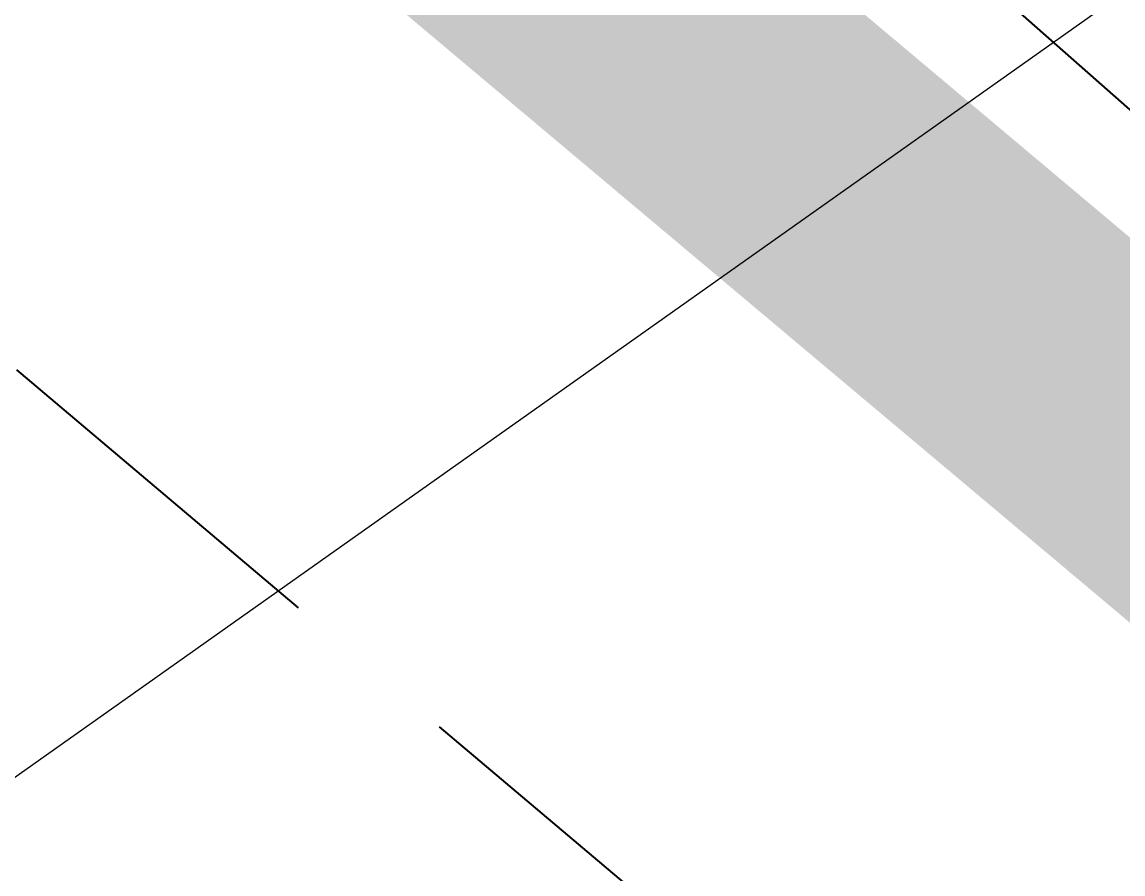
# Model space of a CAD drawing. Extents: x 383425 to 391668, y 6055101 to 6059545.
# Drawn here: x 387387.85 to 387425.16, y 6058380.06 to 6058408.94 of the extents above; entities that cross this region are included whole.
import ezdxf

# ---------------------------------------------------------------- set-up
doc = ezdxf.new("R2010")
doc.units = 0
doc.header["$LTSCALE"] = 5
doc.header["$PDMODE"] = 35
doc.header["$PDSIZE"] = 20
doc.linetypes.add('foc-ACCESSROAD', pattern=[3.75, 2.5, -1.25])
doc.linetypes.add('foc-TOPO', pattern=[1, 0.2, -0.8])
doc.layers.get('Defpoints').update_dxf_attribs({"color": 9})
for name, color, linetype in [('AS-ROADS', 254, 'Continuous'), ('F-AR', 190, 'foc-ACCESSROAD'), ('P-PROPOSED', 10, 'Continuous'), ('T-LOW-AREA', 48, 'foc-TOPO')]:
    doc.layers.add(name, color=color, linetype=linetype)
doc.layers.add('F-AR-T', color=190, linetype='Continuous', lineweight=9)
doc.styles.add('80CG', font='ARIALN.TTF', dxfattribs={"height": 10})
doc.dimstyles.new('Compass 5 000', dxfattribs={"dimscale": 5, "dimtxt": 9, "dimasz": 2, "dimexe": 0.2, "dimexo": 0.0625, "dimgap": 0.5, "dimtad": 0, "dimtih": 1, "dimtoh": 1, "dimzin": 0, "dimdsep": 46, "dimtxsty": '80CG', "dimcen": 0.1, "dimse1": 1, "dimse2": 1, "dimclrd": 256, "dimclrt": 256, "dimaunit": 1, "dimadec": 4, "dimazin": 0, "dimtfac": 0.06, "dimtofl": 0, "dimtmove": 0, "dimatfit": 1, "dimfxl": 0.2, "dimtolj": 1, "dimtzin": 0, "dimlwd": -1, "dimarcsym": 0})

# ---------------------------------------------------------------- blocks, each defined once
blk = doc.blocks.new('*D58')
at = {"layer": 'Defpoints', "color": 0, "transparency": 16777216}
for p in [(387435.581, 6058431.028), (387431.66, 6058426.378), (387450.872, 6058418.136)]:
    blk.add_point(p, dxfattribs=at)
at = {"layer": 'F-AR-T', "transparency": 16777216}
for p, q in [((387424.015, 6058432.824), (387416.37, 6058439.27)), ((387446.951, 6058413.486), (387431.66, 6058426.378)), ((387439.306, 6058419.932), (387368.33, 6058369.694)), ((387454.597, 6058407.04), (387462.242, 6058400.594)), ((387368.33, 6058369.694), (387363.33, 6058369.694))]:
    blk.add_line(p, q, dxfattribs=at)
for points in [[(387425.09, 6058434.098), (387422.941, 6058431.55), (387431.66, 6058426.378)], [(387455.671, 6058408.314), (387453.522, 6058405.766), (387446.951, 6058413.486)]]:
    blk.add_solid(points, dxfattribs=at)
at = {"layer": 'F-AR-T', "transparency": 16777216, "insert": (387329.039, 6058369.694), "char_height": 10, "attachment_point": 5, "style": '80CG'}
blk.add_mtext('\\A1;CNRL\\P20.00 A/R\\PLOC 130324\\P(Expired)', dxfattribs=at)

msp = doc.modelspace()

# ---------------------------------------------------------------- linework, layer by layer
at = {"layer": 'AS-ROADS', "const_width": 9.996, "flags": 128}
msp.add_lwpolyline([(387226.514, 6058561.975), (387336.271, 6058470.029), (387441.186, 6058381.829), (387531.022, 6058305.677), (387650.805, 6058207.225), (387766.996, 6058109.762), (387868.625, 6058023.864), (387984.101, 6057927.3), (388086.01, 6057841.48), (388132.923, 6057801.963), (388211.478, 6057737.191)], dxfattribs=at)
at = {"layer": 'F-AR', "flags": 128}
msp.add_lwpolyline([(390877.971, 6056512.245), (390852.783, 6056495.972), (390778.133, 6056446.86), (390713.132, 6056404.093), (390594.388, 6056328.645), (390476.2, 6056253.552), (390459.76, 6056242.14), (390322.063, 6056146.923), (390275.044, 6056114.761), (390236.604, 6056094.387), (390207.083, 6056086.662), (390168.998, 6056086.913), (390137.943, 6056093.828), (390116.486, 6056102.763), (390096.251, 6056115.753), (390086.908, 6056122.936), (390030.227, 6056168.258), (389980.762, 6056210.156), (389951.2, 6056235.195), (389900.766, 6056277.912), (389748.384, 6056406.312), (389565.341, 6056560.757), (389549.857, 6056573.609), (389182.785, 6056865.801), (389165.582, 6056879.496), (389143.707, 6056896.908), (388813.908, 6057159.431), (388797.848, 6057172.809), (388761.101, 6057203.432), (388467.903, 6057468.178), (388430.959, 6057507.086), (388396.45, 6057542.556), (388390.811, 6057547.927), (388361.331, 6057576.005), (388335.715, 6057600.403), (388204.002, 6057713.479), (388203.617, 6057713.86), (388192.574, 6057723.351), (388188.761, 6057726.626), (388177.196, 6057736.305), (388126.982, 6057778.731), (388015.108, 6057871.31), (387961.38, 6057917.692), (387781.45, 6058069.486), (387714.854, 6058126.121), (387667.167, 6058163.539), (387576.541, 6058238.325), (387572.544, 6058241.624), (387528.369, 6058279.232), (387481.845, 6058317.732), (387443.623, 6058349.914), (387347.634, 6058430.939), (387218.838, 6058537.914), (387213.856, 6058541.91), (387126.869, 6058614.8), (387120.109, 6058620.45), (387069.557, 6058657.115), (387037.363, 6058674.89), (387009.94, 6058686.822), (386982.349, 6058696.01), (386977.816, 6058697.022), (386791.07, 6058722.464), (386728.525, 6058725.642), (386585.57, 6058720.924), (386362.47, 6058706.607), (386075.392, 6058691.53), (386018.656, 6058691.361), (385965.682, 6058695.887), (385964.513, 6058696.095), (385917.316, 6058704.497), (385915.295, 6058704.857), (385902.365, 6058708.524), (385741.991, 6058754.01), (385569.958, 6058805.842), (385555.664, 6058810.22), (385529.166, 6058818.203), (385491.362, 6058829.59), (385476.01, 6058834.215), (385470.848, 6058835.768), (385465.754, 6058837.307), (385464.375, 6058837.722), (385369.004, 6058866.49), (385275.259, 6058894.764), (385244.513, 6058903.768), (385178.102, 6058923.174), (385148.151, 6058931.951), (385126.875, 6058938.185), (385057.89, 6058955.047), (385001.702, 6058964.737), (384498.738, 6059021.067), (384464.765, 6059028.11), (384450.082, 6059031.154), (384446.204, 6059031.957), (384436.882, 6059035.166), (384418.407, 6059041.564), (384408.831, 6059044.819), (384370.373, 6059063.828), (384349.662, 6059077.455), (384336.553, 6059086.082), (384315.177, 6059104.703), (384295.733, 6059121.642), (384269.991, 6059151.762), (384253.968, 6059175.758), (384239.234, 6059204.595), (384228.764, 6059232.155), (384216.041, 6059277.869), (384184.468, 6059426.84), (384162.904, 6059528.595)], dxfattribs=at)
at = {"layer": 'P-PROPOSED'}
msp.add_lwpolyline([(387116.616, 6058661.047), (387339.731, 6058481.536), (387443.281, 6058390.179), (387535.701, 6058311.863), (387656.651, 6058211.777), (387873.918, 6058029.93), (388090.548, 6057846.734), (388105.135, 6057836.732), (388289.397, 6057681.91)], dxfattribs=at)
at = {"layer": 'T-LOW-AREA', "flags": 128}
msp.add_lwpolyline([(388110.353, 6057836.424), (388108.815, 6057837.355), (388106.712, 6057837.834), (388104.686, 6057838.502), (388101.946, 6057839.864), (388097.892, 6057842.424), (388091.173, 6057847.514), (387990.176, 6057933.098), (387874.564, 6058030.693), (387774.09, 6058115.901), (387657.288, 6058212.547), (387536.342, 6058312.63), (387445.807, 6058389.227), (387381.404, 6058448.187), (387377.097, 6058451.177), (387374.59, 6058454.221), (387372.417, 6058455.937)], dxfattribs=at)

# ---------------------------------------------------------------- dimensions: what is measured, and where the dimension line sits
at = {"layer": 'F-AR-T'}
dim = msp.add_linear_dim(base=(387431.66, 6058426.378), p1=(387450.872, 6058418.136), p2=(387435.581, 6058431.028), angle=139.8648, text='CNRL\\P20.00 A/R\\PLOC 130324\\P(Expired)', dimstyle='Compass 5 000', override={"dimtmove": 1}, dxfattribs=at)
dim.commit()
dim.dimension.update_dxf_attribs({"geometry": '*D58', "text_midpoint": (387360.83, 6058369.694), "dimtype": 161})

doc.saveas('drawing.dxf')
